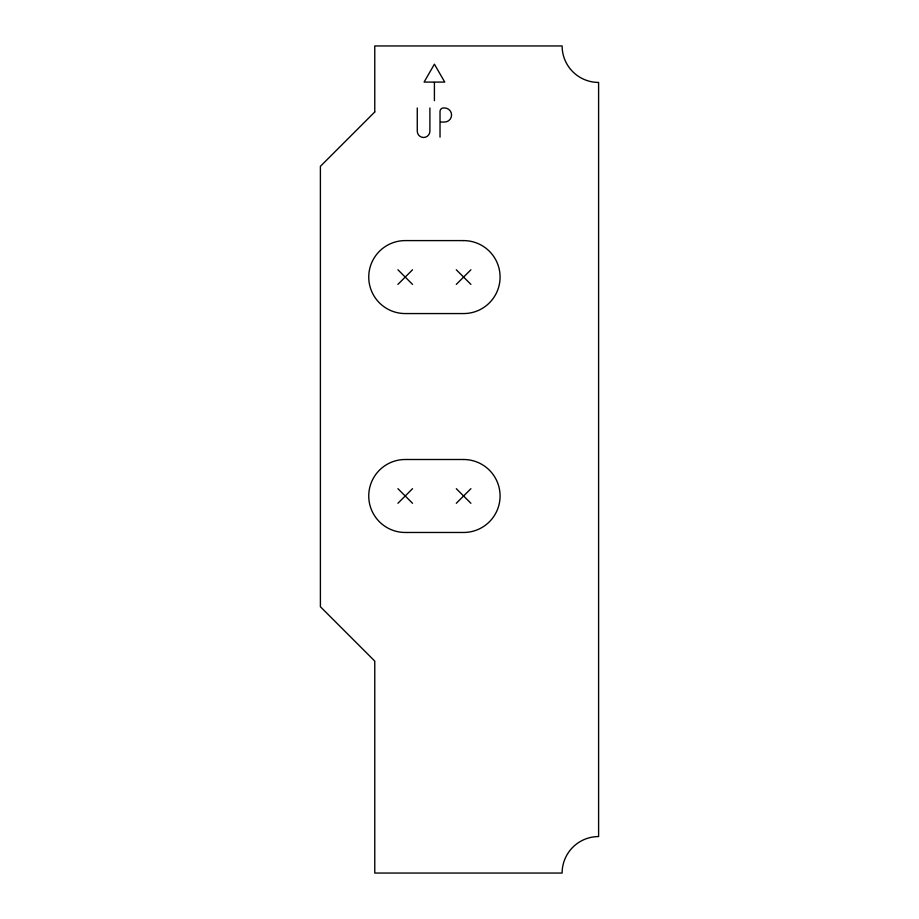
<?xml version="1.0" encoding="UTF-8"?>
<svg xmlns="http://www.w3.org/2000/svg" width="919" height="919" viewBox="0 0 919 919"><rect width="100%" height="100%" fill="white"/><g stroke="black" fill="none" stroke-linecap="round" stroke-linejoin="round"><path stroke-width="1.38" d="M397.927 284.373L412.528 269.784M456.306 284.373L470.907 269.784M397.927 503.279L412.528 488.69M456.306 503.279L470.907 488.69M433.688 82.09L424.084 82.09L434.411 64.192L444.75 82.09L434.411 82.09L434.411 100.676M440.764 122.043L444.52 122.043A7.03 7.03 0 0 0 451.562 115.001A7.03 7.03 0 0 0 444.52 107.971L443.452 107.971A3.423 3.423 0 0 0 440.029 111.394L440.029 137.161M456.306 269.784L470.907 284.373M397.927 269.784L412.528 284.373M456.306 488.69L470.907 503.279M397.927 488.69L412.528 503.279M429.897 107.971L429.897 131.164A6.307 6.307 0 0 1 423.59 137.482A6.307 6.307 0 0 1 417.272 131.164L417.272 107.971M374.768 111.969L320.398 166.328L320.398 606.735L374.768 661.094L374.768 873.05L562.118 873.05A36.484 36.484 0 0 1 598.602 836.566L598.602 82.434A36.484 36.484 0 0 1 562.118 45.95L374.768 45.95L374.768 111.969M463.601 240.594L405.233 240.594A36.484 36.484 0 0 0 368.749 277.078A36.484 36.484 0 0 0 405.233 313.563L463.601 313.563A36.484 36.484 0 0 0 500.085 277.078A36.484 36.484 0 0 0 463.601 240.594M463.601 459.5L405.233 459.5A36.484 36.484 0 0 0 368.749 495.984A36.484 36.484 0 0 0 405.233 532.469L463.601 532.469A36.484 36.484 0 0 0 500.085 495.984A36.484 36.484 0 0 0 463.601 459.5"/></g></svg>
